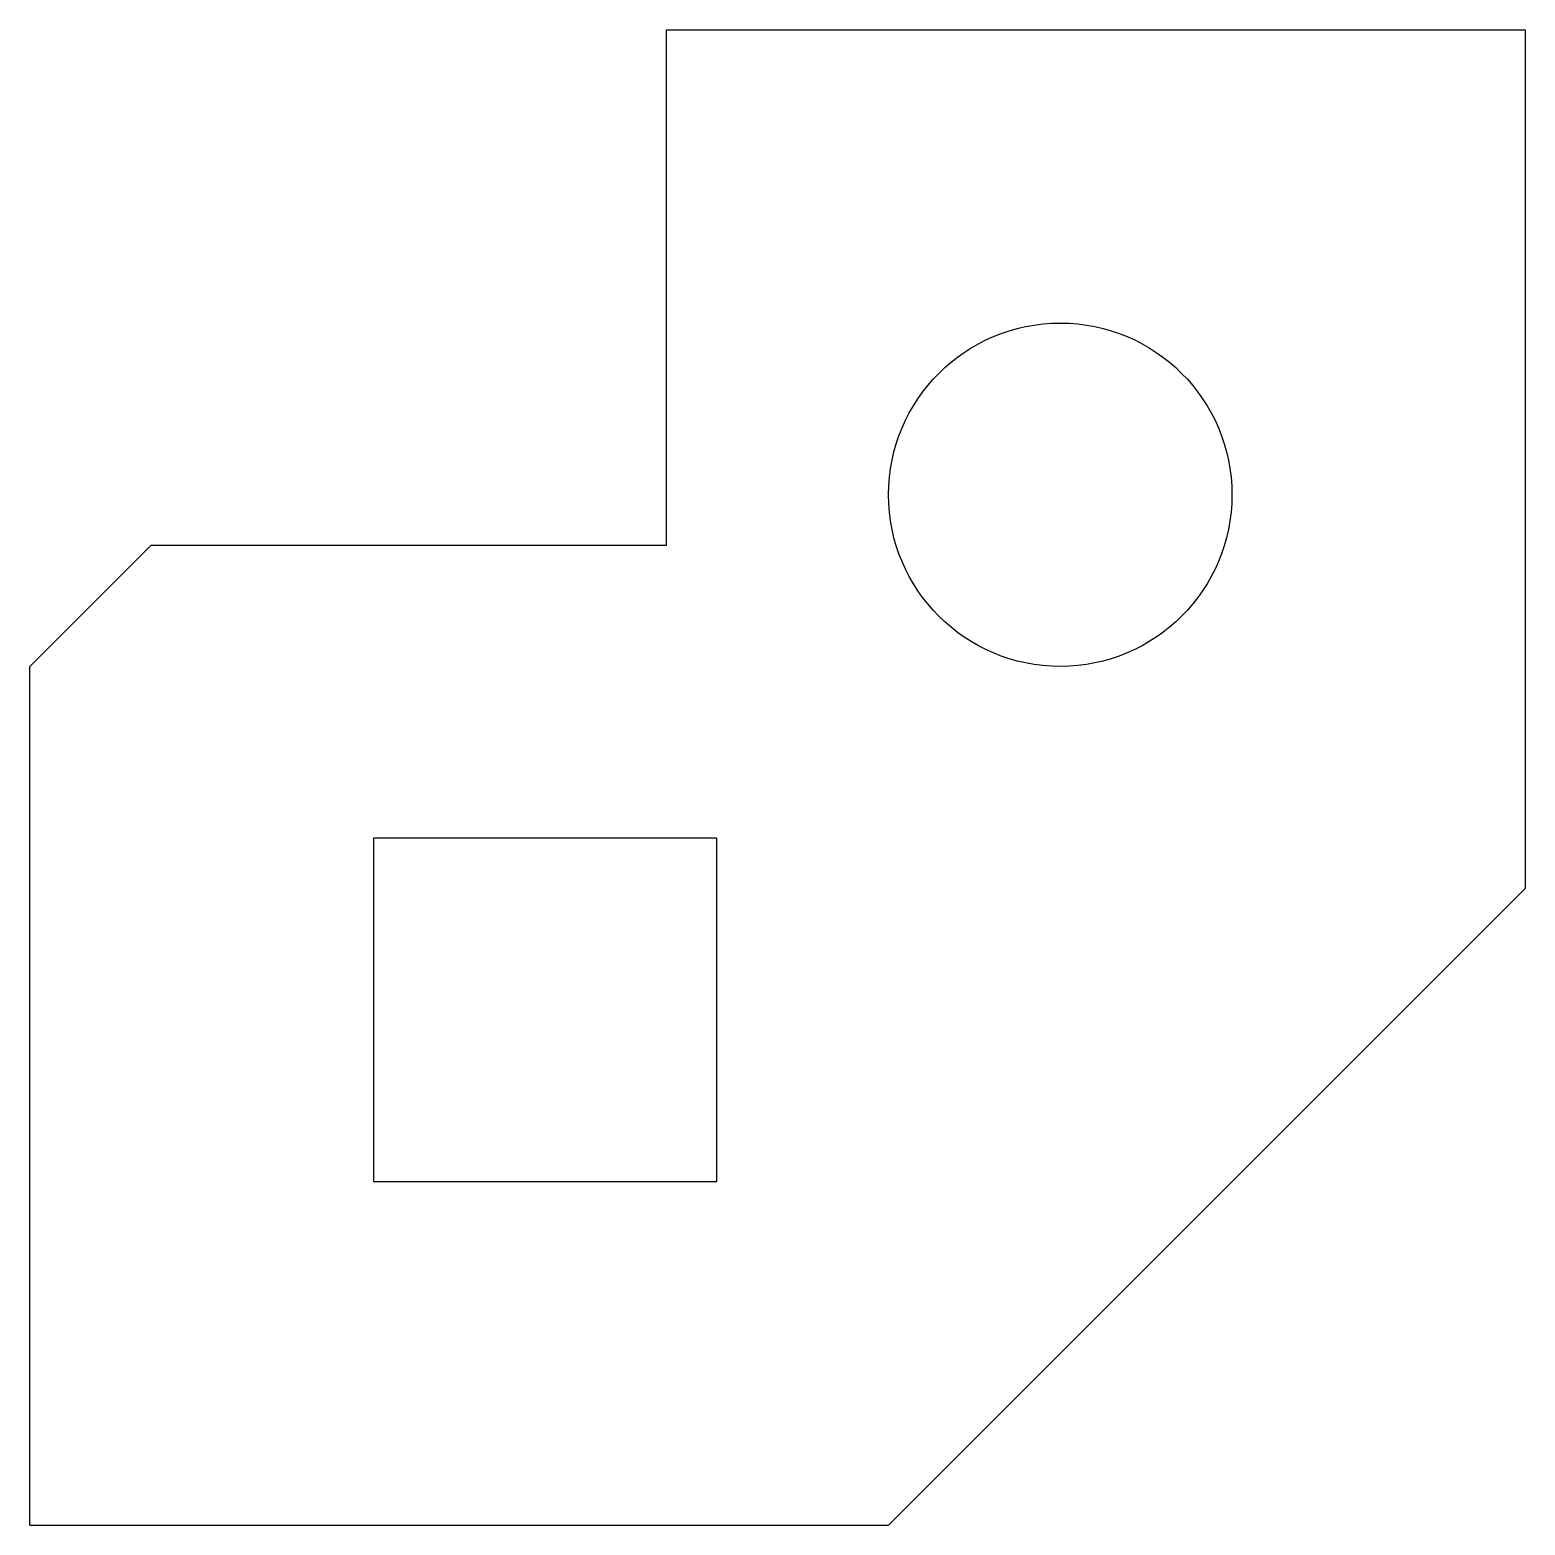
# Model space of a CAD drawing. Header units: inches. Extents: x 11590.17 to 11596.7, y 4057.07 to 4063.6.
import ezdxf

# ---------------------------------------------------------------- set-up
doc = ezdxf.new("R2010")
doc.units = ezdxf.units.IN

msp = doc.modelspace()

# ---------------------------------------------------------------- linework, layer by layer
for p, q in [((11592.9536, 4061.3535), (11592.9536, 4063.6035)), ((11592.9536, 4063.6035), (11596.7036, 4063.6035)), ((11596.7036, 4063.6035), (11596.7036, 4059.8535)), ((11590.1733, 4060.8232), (11590.7036, 4061.3535)), ((11590.7036, 4061.3535), (11592.9536, 4061.3535)), ((11590.1733, 4057.0732), (11590.1733, 4060.8232)), ((11593.9233, 4057.0732), (11596.7036, 4059.8535)), ((11590.1733, 4057.0732), (11593.9233, 4057.0732))]:
    msp.add_line(p, q)
msp.add_lwpolyline([(11591.6733, 4058.5732), (11593.1733, 4058.5732), (11593.1733, 4060.0732), (11591.6733, 4060.0732)], close=True)
msp.add_circle((11594.6733, 4061.5732), 0.75)

doc.saveas('drawing.dxf')
